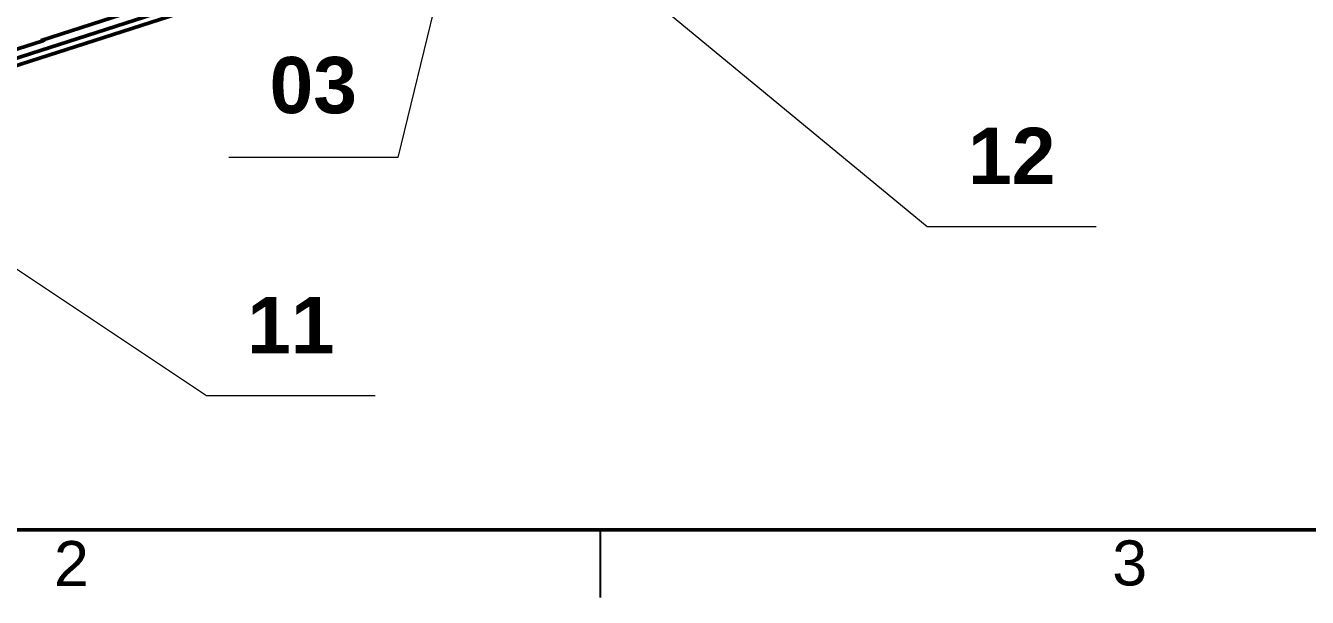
# Model space of a CAD drawing. Header units: millimetres. Extents: x 0 to 590, y 4 to 416.
# Drawn here: x 156.9 to 270.8, y 4 to 54.8 of the extents above; entities that cross this region are included whole.
import ezdxf

# ---------------------------------------------------------------- set-up
doc = ezdxf.new("R2010")
doc.units = ezdxf.units.MM
doc.layers.add('Sketch Geometry(INTECO)', color=7, linetype='Continuous', lineweight=50)
doc.layers.add('Symbols(INTECO)', color=7, linetype='Continuous', lineweight=18)
doc.layers.add('Visible Edges(INTECO)', color=7, linetype='Continuous', lineweight=50, true_color=0x262659)
doc.styles.add('Baloon tekst - INTECO', font='arialbd.ttf')
doc.styles.add('Current-ISO-INTECO', font='arial.ttf')

# ---------------------------------------------------------------- blocks, each defined once
blk = doc.blocks.new('Borders INTECO Okvir')
at = {"layer": 'Sketch Geometry(INTECO)'}
blk.add_line((20, 10), (584, 10), dxfattribs=at)
at = {"layer": 'Sketch Geometry(INTECO)', "lineweight": 25}
blk.add_line((208, 4), (208, 10), dxfattribs=at)
at = {"layer": 'Symbols(INTECO)', "color": 7, "char_height": 4, "attachment_point": 8, "style": 'Current-ISO-INTECO'}
for s, insert in [('\\fArial|b0|i0;\\H4.0000;3', (255, 5)), ('\\fArial|b0|i0;\\H4.0000;2', (161, 5))]:
    blk.add_mtext(s, dxfattribs=dict(at, insert=insert))
blk = doc.blocks.new('Balloon8')
at = {"layer": 'Symbols(INTECO)', "color": 7, "linetype": 'Continuous', "lineweight": 18}
for p, q in [((196.24, 68.73), (195.17, 66.42)), ((195.65, 66.3), (196.24, 68.73)), ((196.14, 66.18), (196.24, 68.73)), ((195.65, 66.3), (189.98, 43.06)), ((195.17, 66.42), (196.14, 66.18))]:
    blk.add_line(p, q, dxfattribs=at)
at = {"layer": 'Symbols(INTECO)'}
blk.add_line((189.98, 43.06), (174.98, 43.06), dxfattribs=at)
at = {"layer": 'Symbols(INTECO)', "color": 7, "linetype": 'Continuous', "lineweight": 18, "flags": 128}
blk.add_lwpolyline([(196.14, 66.18), (196.24, 68.73), (195.17, 66.42), (196.14, 66.18)], dxfattribs=at)
at = {"layer": 'Symbols(INTECO)', "color": 7}
blk.add_solid([(196.14, 66.18), (196.24, 68.73), (195.17, 66.42), (196.14, 66.18)], dxfattribs=at)
at = {"layer": 'Symbols(INTECO)', "color": 7, "insert": (182.48, 49.44), "char_height": 5, "attachment_point": 5, "style": 'Baloon tekst - INTECO'}
blk.add_mtext('03', dxfattribs=at)
blk = doc.blocks.new('Balloon11')
at = {"layer": 'Symbols(INTECO)', "color": 7, "linetype": 'Continuous', "lineweight": 18}
for p, q in [((129.14, 51.14), (127.06, 52.53)), ((129.42, 51.56), (127.06, 52.53)), ((127.06, 52.53), (128.86, 50.73)), ((128.86, 50.73), (129.42, 51.56)), ((129.14, 51.14), (172.99, 21.91))]:
    blk.add_line(p, q, dxfattribs=at)
at = {"layer": 'Symbols(INTECO)'}
blk.add_line((172.99, 21.91), (187.99, 21.91), dxfattribs=at)
at = {"layer": 'Symbols(INTECO)', "color": 7, "linetype": 'Continuous', "lineweight": 18, "flags": 128}
blk.add_lwpolyline([(129.42, 51.56), (127.06, 52.53), (128.86, 50.73), (129.42, 51.56)], dxfattribs=at)
at = {"layer": 'Symbols(INTECO)', "color": 7}
blk.add_solid([(129.42, 51.56), (127.06, 52.53), (128.86, 50.73), (129.42, 51.56)], dxfattribs=at)
at = {"layer": 'Symbols(INTECO)', "color": 7, "insert": (180.49, 28.17), "char_height": 5, "attachment_point": 5, "style": 'Baloon tekst - INTECO'}
blk.add_mtext('11', dxfattribs=at)
blk = doc.blocks.new('Balloon12')
at = {"layer": 'Symbols(INTECO)', "color": 7, "linetype": 'Continuous', "lineweight": 18}
for p, q in [((201.47, 66.23), (199.54, 67.82)), ((201.79, 66.62), (199.54, 67.82)), ((199.54, 67.82), (201.15, 65.84)), ((201.15, 65.84), (201.79, 66.62)), ((201.47, 66.23), (237.02, 36.93))]:
    blk.add_line(p, q, dxfattribs=at)
at = {"layer": 'Symbols(INTECO)'}
blk.add_line((237.02, 36.93), (252.02, 36.93), dxfattribs=at)
at = {"layer": 'Symbols(INTECO)', "color": 7, "linetype": 'Continuous', "lineweight": 18, "flags": 128}
blk.add_lwpolyline([(201.79, 66.62), (199.54, 67.82), (201.15, 65.84), (201.79, 66.62)], dxfattribs=at)
at = {"layer": 'Symbols(INTECO)', "color": 7}
blk.add_solid([(201.79, 66.62), (199.54, 67.82), (201.15, 65.84), (201.79, 66.62)], dxfattribs=at)
at = {"layer": 'Symbols(INTECO)', "color": 7, "insert": (244.52, 43.19), "char_height": 5, "attachment_point": 5, "style": 'Baloon tekst - INTECO'}
blk.add_mtext('12', dxfattribs=at)

msp = doc.modelspace()

# ---------------------------------------------------------------- linework, layer by layer
at = {"layer": 'Visible Edges(INTECO)'}
for p, q in [((183.388, 60.65), (131.53, 43.973)), ((183.494, 60.018), (131.635, 43.341)), ((158.323, 53.431), (167.236, 56.297)), ((158.367, 53.375), (155.589, 52.481)), ((158.323, 53.431), (158.334, 53.364))]:
    msp.add_line(p, q, dxfattribs=at)
msp.add_ellipse((158.192, 53.599), major_axis=(-0.493, -0.083), ratio=0.5194042, start_param=1.8455417, end_param=2.568276, dxfattribs=at)

# ---------------------------------------------------------------- block references
msp.add_blockref('Borders INTECO Okvir', (0, 0))
at = {"layer": 'Symbols(INTECO)'}
for name in ['Balloon8', 'Balloon12', 'Balloon11']:
    msp.add_blockref(name, (0, 0), dxfattribs=at)

doc.saveas('drawing.dxf')
